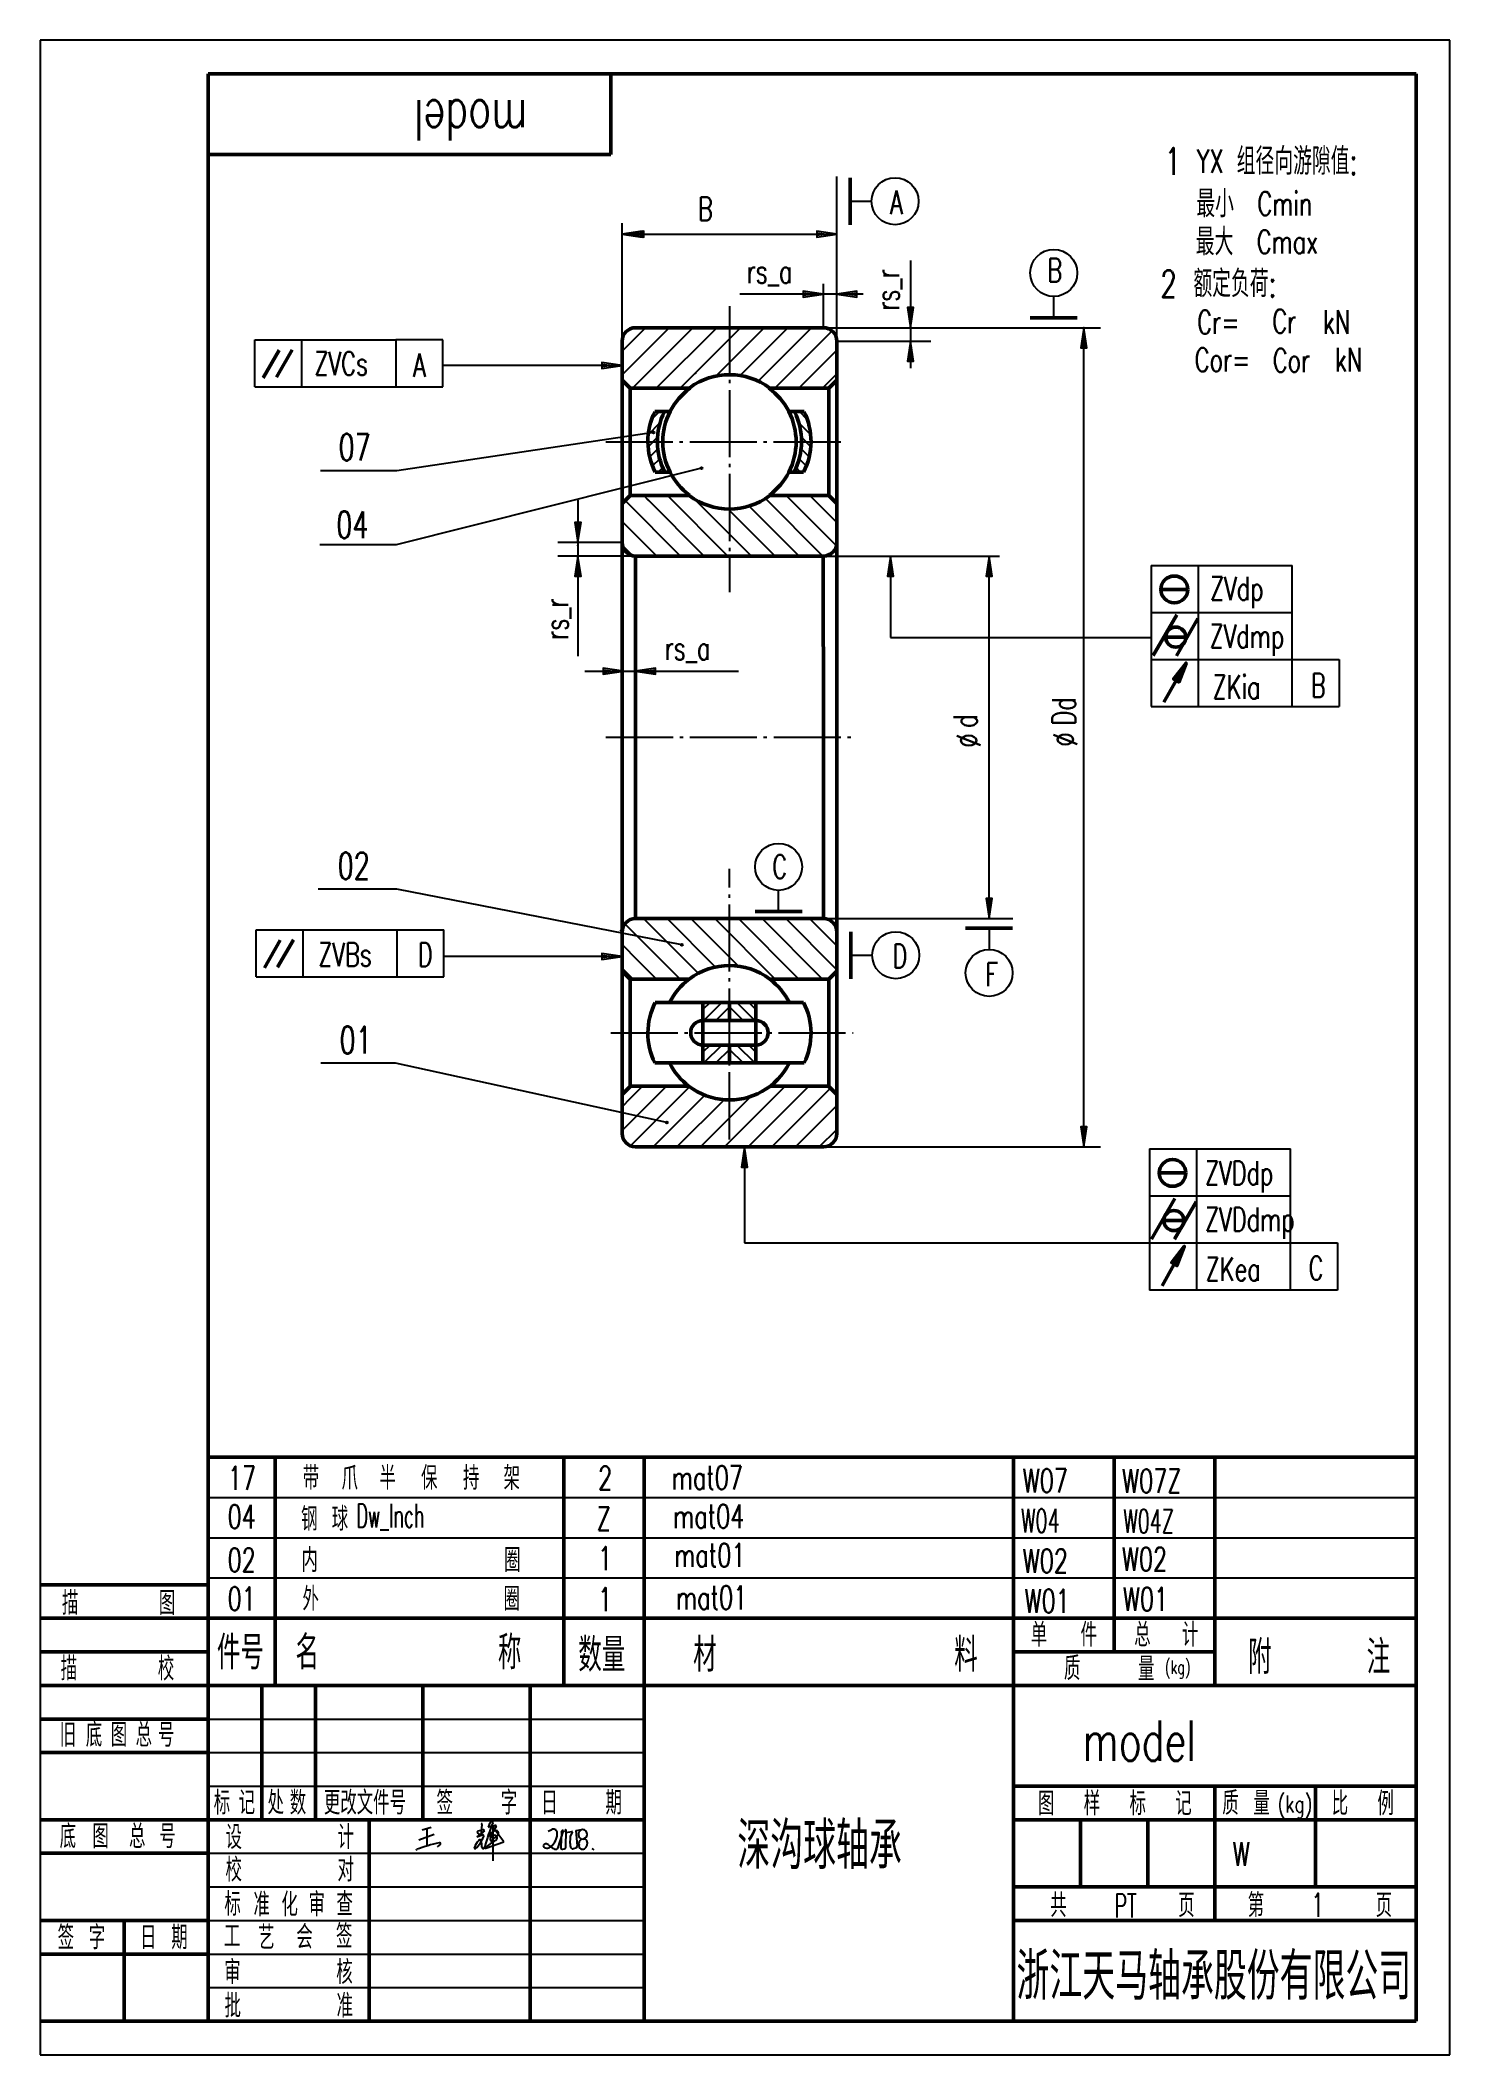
# Model space of a CAD drawing. Header units: millimetres. Extents: x 325 to 535, y 382 to 682.
import ezdxf
from ezdxf.enums import TextEntityAlignment as Align

# ---------------------------------------------------------------- set-up
doc = ezdxf.new("R2010")
doc.units = ezdxf.units.MM
doc.linetypes.add('CENTER', pattern=[12.5, 10, -1, 0.5, -1])
doc.layers.add('1', color=7, linetype='Continuous', lineweight=50)
for name, color, linetype in [('2', 7, 'Continuous'), ('3', 7, 'CENTER'), ('6', 7, 'Continuous')]:
    doc.layers.add(name, color=color, linetype=linetype)
doc.styles.add('HZ', font='txt.shx', dxfattribs={"width": 0.7, "bigfont": 'HZTXT.shx'})

# ---------------------------------------------------------------- blocks, each defined once
blk = doc.blocks.new('BLK', base_point=(1, 0))
for points in [[(0, 0), (1, 0), (0, 0.15), (0, -0.15), (1, 0)], [(0, 0.07), (0.5, 0), (0, -0.07)]]:
    blk.add_lwpolyline(points)
blk = doc.blocks.new('*X4')
at = {"color": 0}
for p, q in [((90.9, 156.59), (88.22, 159.26)), ((92.02, 157.23), (89.99, 159.26)), ((92.02, 159), (91.76, 159.26)), ((89.13, 156.59), (88.07, 157.65))]:
    blk.add_line(p, q, dxfattribs=at)
blk = doc.blocks.new('JZ', base_point=(74.06, 131.06))
at = {"layer": '1'}
blk.add_line((74.32, 131.19), (81.32, 131.19), dxfattribs=at)
at = {"layer": '2'}
blk.add_line((77.82, 131.19), (77.82, 134.36), dxfattribs=at)
blk.add_circle((77.82, 137.86), 3.5, dxfattribs=at)

msp = doc.modelspace()

# ---------------------------------------------------------------- linework, layer by layer
for p, q in [((381.58, 413.6), (383.87, 414.44)), ((382.08, 415.08), (383.43, 415.47)), ((382.77, 415.28), (382.79, 412.66)), ((391.36, 414.9), (390.21, 414)), ((390.21, 414), (391.07, 414.32)), ((390.84, 414.23), (390.35, 414.62)), ((390.99, 415.88), (390.84, 414.23)), ((392.17, 416.11), (391.93, 415.48)), ((391.93, 415.48), (392.17, 415.54)), ((392.17, 414.12), (392.11, 414.08)), ((393.12, 415.55), (392.17, 414.12)), ((392.6, 415.48), (392.6, 414.08)), ((394.23, 413.27), (392.6, 415.48)), ((392.6, 414.08), (392.6, 410.44)), ((393.04, 415.45), (393.04, 415.45)), ((400.86, 414.88), (401.4, 415.09)), ((402.28, 412.28), (403.16, 414.92)), ((402.84, 414.73), (402.72, 412.49)), ((402.84, 414.68), (402.94, 414.93)), ((402.9, 414.84), (402.84, 414.73)), ((403.16, 414.92), (403.01, 414.96)), ((403.37, 415), (403.37, 414.79)), ((403.37, 414.79), (403.48, 414.68)), ((403.47, 412.41), (403.52, 415.04)), ((403.48, 414.68), (404.38, 414.8)), ((404.4, 414.55), (404.18, 414.2)), ((405.02, 414.95), (405.89, 415.12)), ((405.22, 412.67), (405.02, 414.95)), ((381.13, 412.11), (381.27, 412.16)), ((384.8, 412.91), (384.33, 412.54)), ((391.57, 412.35), (394.23, 413.27)), ((404.12, 413.91), (404.1, 413.03)), ((405.09, 412.43), (405.22, 412.67)), ((405.46, 412.86), (405.44, 412.62)), ((407.37, 412.27), (407.64, 412.1))]:
    msp.add_line(p, q)
for centre, radius, start, end in [((387.17, 415.52), 4.32, 311.0887, 341.1894), ((390.44, 414.74), 0.146, 108.9005, 231.3566), ((391.76, 410.88), 4.22, 98.0147, 108.9005), ((390.84, 415.85), 0.158, 8.4526, 76.3178), ((391.12, 414.18), 0.149, 25.1165, 110.1467), ((391.19, 414.9), 0.164, 359.1714, 98.0147), ((391.14, 414.18), 0.129, 334.8835, 25.1165), ((410.5, 408.13), 19.57, 155.9856, 167.0617), ((392.05, 414.19), 0.123, 142.0603, 296.5518), ((393.41, 413.14), 1.84, 97.9203, 142.0603), ((392.44, 415.99), 0.3, 104.5678, 155.7329), ((391.61, 418.49), 3, 280.8167, 287.7524), ((392.89, 413.65), 0.623, 92.3397, 156.2051), ((392.47, 416.15), 0.162, 341.7541, 127.877), ((392.16, 418.19), 2.58, 278.1439, 288.0077), ((368.17, 443.52), 38.61, 309.1906, 310.6534), ((392.84, 413.85), 0.422, 299.3726, 86.8303), ((392.98, 415.59), 0.148, 296.7182, 98.9714), ((393.01, 414.54), 0.449, 315.446, 70.7293), ((401.66, 414.62), 0.544, 16.1691, 119.0695), ((400.26, 414.45), 1.95, 332.46, 9.3489), ((402.99, 414.88), 0.0932, 71.5751, 202.9028), ((403.39, 415.04), 0.039, 246.1543, 1.1942), ((403.47, 415.04), 0.0456, 358.8058, 181.1942), ((404.52, 413.99), 0.402, 147.7091, 191.0393), ((404.39, 414.74), 0.0678, 339.2267, 98.1254), ((406.44, 413.96), 2.13, 159.2267, 163.8831), ((406.2, 414.38), 0.818, 126.699, 245.1597), ((406.01, 414.28), 0.813, 70.374, 112.0226), ((405.34, 415.29), 1.75, 293.59, 317.5758), ((405.89, 414.36), 0.791, 341.2845, 59.7018), ((389.38, 389.85), 23.74, 101.5909, 109.97), ((384.7, 413), 0.138, 319.3716, 130.6623), ((392.23, 411.79), 2.42, 137.0124, 164.1275), ((389.54, 412.38), 0.365, 348.9199, 11.6617), ((389.96, 412.31), 0.0632, 179.0259, 317.3946), ((390.67, 413.32), 0.246, 50.3484, 149.0956), ((388.41, 412.6), 2.58, 357.3548, 20.508), ((391.3, 412.53), 0.32, 188.7009, 224.4563), ((391.18, 412.42), 0.154, 224.4563, 309.5218), ((391, 412.63), 0.437, 309.5218, 344.3994), ((404.57, 394.81), 21.95, 121.6827, 126.774), ((391.53, 412.45), 0.113, 215.4201, 292.7069), ((392.78, 413.59), 0.559, 146.2304, 188.9942), ((392.38, 413.61), 0.186, 213.9675, 354.8577), ((400.55, 412.54), 0.436, 39.2816, 162.2178), ((400.54, 412.76), 0.415, 192.5394, 247.1049), ((400.68, 413.1), 0.775, 247.1049, 312.8996), ((402.85, 414.79), 2.78, 225.2956, 244.4912), ((398.63, 415.3), 3.79, 312.8996, 332.46), ((401.97, 412.73), 0.548, 234.6731, 305.3269), ((403, 412.47), 0.283, 176.7409, 283.0907), ((388.52, 474.73), 64.2, 283.0907, 283.3752), ((403.35, 412.39), 0.123, 283.3752, 12.5836), ((405.46, 413.01), 1.35, 178.8058, 208.5522), ((404.51, 412.49), 0.273, 208.5522, 288.9695), ((405.25, 410.32), 2.02, 97.8003, 108.9695), ((404.96, 412.45), 0.128, 277.8003, 352.1659), ((406.12, 413), 0.69, 41.1882, 195.3509), ((405.97, 412.69), 0.534, 161.8165, 240.4494), ((406.01, 412.98), 0.813, 247.9774, 289.626), ((405.64, 413.07), 1.07, 307.1571, 21.2451)]:
    msp.add_arc(centre, radius, start, end)
at = {"layer": '1'}
for p, q in [((530.18, 676.57), (350.18, 676.57)), ((350.18, 676.57), (350.18, 386.57)), ((410.18, 664.57), (410.18, 676.57)), ((530.18, 386.57), (530.18, 676.57)), ((350.18, 664.57), (410.18, 664.57)), ((445.87, 661.1), (445.87, 654.1)), ((472.69, 640.24), (479.69, 640.24)), ((411.87, 631.27), (411.87, 636.77)), ((413.87, 638.77), (441.87, 638.77)), ((443.87, 631.28), (443.87, 636.77)), ((358.4, 631.3), (360.77, 635.42)), ((360.36, 631.4), (362.72, 635.49)), ((411.87, 612.27), (411.87, 631.27)), ((413.06, 629.77), (411.87, 630.96)), ((442.67, 629.77), (443.87, 630.96)), ((443.87, 612.27), (443.87, 631.27)), ((413.06, 629.77), (421.99, 629.78)), ((413.06, 613.77), (413.06, 629.77)), ((442.67, 629.77), (433.74, 629.78)), ((442.67, 613.77), (442.67, 629.77)), ((419.01, 626.27), (416.75, 626.27)), ((436.72, 626.27), (438.98, 626.27)), ((419.01, 617.27), (416.82, 617.27)), ((436.72, 617.27), (438.91, 617.27)), ((411.87, 612.57), (413.06, 613.77)), ((411.87, 612.27), (411.87, 606.77)), ((413.06, 613.77), (421.87, 613.77)), ((442.67, 613.77), (433.87, 613.77)), ((443.87, 612.57), (442.67, 613.77)), ((443.87, 612.27), (443.87, 606.77)), ((411.87, 606.77), (411.87, 577.77)), ((443.87, 606.77), (443.87, 577.77)), ((413.87, 550.77), (413.87, 604.77)), ((413.87, 604.77), (427.87, 604.77)), ((441.87, 604.77), (427.87, 604.77)), ((441.84, 604.77), (441.87, 577.77)), ((492.15, 599.79), (496.15, 599.79)), ((491.01, 589.93), (494.51, 595.99)), ((494.45, 589.92), (497.65, 595.46)), ((492.86, 592.69), (495.86, 592.69)), ((494.42, 586.21), (492.61, 582.99)), ((411.87, 546.89), (411.87, 577.77)), ((441.87, 550.77), (441.87, 577.77)), ((443.87, 548.77), (443.87, 577.77)), ((413.87, 550.77), (427.87, 550.77)), ((441.87, 550.77), (427.87, 550.77)), ((470.06, 549.37), (463.06, 549.37)), ((358.58, 543.44), (360.95, 547.55)), ((360.54, 543.53), (362.9, 547.62)), ((411.87, 543.27), (411.87, 548.77)), ((443.87, 543.27), (443.87, 548.77)), ((445.97, 548.82), (445.97, 541.82)), ((411.87, 543.27), (411.87, 524.27)), ((443.87, 521.67), (443.87, 543.27)), ((411.87, 542.96), (413.06, 541.77)), ((413.06, 541.77), (413.06, 525.76)), ((413.06, 541.77), (421.87, 541.77)), ((442.67, 541.77), (433.87, 541.77)), ((443.87, 542.96), (442.67, 541.77)), ((442.67, 541.77), (442.67, 525.76)), ((416.82, 538.27), (438.91, 538.27)), ((423.92, 538.26), (423.92, 531.94)), ((427.87, 538.27), (427.87, 535.59)), ((427.87, 535.59), (427.87, 538.27)), ((431.81, 538.26), (431.81, 531.94)), ((423.92, 535.59), (431.81, 535.59)), ((423.92, 531.94), (431.81, 531.94)), ((423.92, 531.94), (423.92, 529.27)), ((427.87, 531.94), (427.87, 529.27)), ((427.87, 531.94), (427.87, 529.27)), ((431.81, 531.94), (431.81, 529.27)), ((416.75, 529.27), (438.98, 529.27)), ((413.06, 525.76), (411.87, 524.57)), ((421.82, 525.8), (413.06, 525.8)), ((433.92, 525.8), (442.67, 525.8)), ((442.67, 525.76), (443.87, 524.57)), ((411.87, 524.27), (411.87, 518.77)), ((443.87, 521.67), (443.87, 518.77)), ((413.87, 516.77), (441.87, 516.77)), ((491.88, 512.9), (495.88, 512.9)), ((490.74, 503.04), (494.24, 509.1)), ((494.18, 503.03), (497.38, 508.57)), ((492.59, 505.8), (495.59, 505.8)), ((494.15, 499.32), (492.34, 496.1)), ((350.18, 470.57), (530.18, 470.57)), ((360.18, 470.57), (360.18, 436.57)), ((403.18, 470.57), (403.18, 436.57)), ((415.18, 470.57), (415.18, 436.57)), ((470.18, 470.57), (470.18, 386.57)), ((485.18, 470.57), (485.18, 441.57)), ((500.18, 470.57), (500.18, 436.57)), ((325.18, 451.57), (350.18, 451.57)), ((325.18, 446.57), (350.18, 446.57)), ((350.18, 446.57), (530.18, 446.57)), ((325.18, 441.57), (350.18, 441.57)), ((470.18, 441.57), (500.18, 441.57)), ((325.18, 436.57), (350.18, 436.57)), ((350.18, 436.57), (530.18, 436.57)), ((358.18, 436.57), (358.18, 416.57)), ((366.18, 436.57), (366.18, 416.57)), ((382.18, 436.57), (382.18, 416.57)), ((398.18, 436.57), (398.18, 416.57)), ((415.18, 436.57), (415.18, 386.57)), ((325.18, 431.57), (350.18, 431.57)), ((325.18, 426.57), (350.18, 426.57)), ((470.18, 421.57), (530.18, 421.57)), ((500.18, 421.57), (500.18, 401.57)), ((515.18, 421.57), (515.18, 406.57)), ((325.18, 416.57), (350.18, 416.57)), ((350.18, 416.57), (415.18, 416.57)), ((374.18, 416.57), (374.18, 386.57)), ((398.18, 416.57), (398.18, 386.57)), ((470.18, 416.57), (530.18, 416.57)), ((480.18, 416.57), (480.18, 406.57)), ((490.18, 416.57), (490.18, 406.57)), ((325.18, 411.57), (350.18, 411.57)), ((470.18, 406.57), (530.18, 406.57)), ((325.18, 401.57), (350.18, 401.57)), ((337.68, 401.57), (337.68, 386.57)), ((470.18, 401.57), (530.18, 401.57)), ((325.18, 396.57), (350.18, 396.57)), ((325.18, 386.57), (530.18, 386.57))]:
    msp.add_line(p, q, dxfattribs=at)
for centre, radius in [((494.15, 599.79), 2), ((494.36, 592.69), 1.5), ((493.88, 512.9), 2), ((494.09, 505.8), 1.5)]:
    msp.add_circle(centre, radius, dxfattribs=at)
for centre, radius, start, end in [((413.87, 636.77), 2, 90, 180), ((441.87, 636.77), 2, 0, 90), ((427.87, 621.77), 10, 53.2074, 126.2736), ((427.87, 621.77), 9.93, 126.2736, 152.7028), ((427.87, 621.77), 9.93, 27.2972, 53.7264), ((425.64, 621.83), 9.93, 153.497, 207.3745), ((427.06, 621.83), 9.93, 153.497, 207.3745), ((427.87, 621.77), 9.93, 153.0621, 206.9379), ((427.87, 621.77), 9.93, 333.0621, 26.9379), ((428.67, 621.83), 9.93, 332.6255, 26.503), ((430.09, 621.83), 9.93, 332.6255, 26.503), ((427.87, 621.77), 9.93, 206.9379, 233.1301), ((427.87, 621.77), 9.93, 306.8699, 333.0621), ((427.87, 621.77), 10, 233.1301, 306.8699), ((413.87, 606.77), 2, 180, 270), ((441.87, 606.77), 2, 270, 0), ((413.87, 548.77), 2, 90, 180), ((441.87, 548.77), 2, 0, 90), ((427.87, 533.77), 10, 53.1301, 126.8699), ((427.87, 533.77), 10, 126.8699, 153.2563), ((427.87, 533.77), 10, 26.7437, 53.1301), ((425.64, 533.7), 9.93, 152.6255, 206.503), ((430.09, 533.7), 9.93, 333.497, 27.3745), ((423.92, 533.77), 1.83, 90, 270), ((431.81, 533.77), 1.83, 270, 90), ((427.87, 533.77), 10, 206.7437, 233.2074), ((427.87, 533.77), 10, 298.9144, 333.2563), ((427.87, 533.77), 10, 233.2074, 298.9144), ((413.87, 518.77), 2, 180, 270), ((441.87, 518.77), 2, 270, 0)]:
    msp.add_arc(centre, radius, start, end, dxfattribs=at)
at = {"layer": '2'}
for p, q in [((535.18, 681.57), (325.18, 681.57)), ((325.18, 681.57), (325.18, 381.57)), ((535.18, 381.57), (535.18, 681.57)), ((443.87, 636.83), (443.87, 661.3)), ((445.87, 657.6), (449.04, 657.6)), ((411.87, 636.83), (411.87, 654.34)), ((411.87, 652.7), (443.87, 652.7)), ((476.19, 640.24), (476.19, 643.42)), ((357.15, 629.96), (357.15, 636.96)), ((357.15, 636.96), (364.15, 636.96)), ((364.15, 636.96), (378.15, 636.96)), ((364.15, 629.96), (364.15, 636.96)), ((385.15, 636.96), (378.15, 636.96)), ((378.15, 636.96), (378.15, 629.96)), ((385.15, 629.96), (385.15, 636.96)), ((411.87, 631.73), (418.9, 638.77)), ((411.87, 635.27), (415.36, 638.77)), ((413.44, 629.77), (422.43, 638.77)), ((416.97, 629.77), (425.97, 638.77)), ((420.51, 629.77), (429.51, 638.77)), ((425.83, 631.56), (433.04, 638.77)), ((429.45, 631.64), (436.58, 638.77)), ((432.15, 630.8), (440.11, 638.77)), ((434.65, 629.77), (443.17, 638.29)), ((441.93, 638.77), (483.13, 638.77)), ((408.87, 633.14), (385.15, 633.14)), ((438.19, 629.77), (443.87, 635.45)), ((480.65, 519.77), (480.65, 635.77)), ((441.72, 629.77), (443.87, 631.91)), ((357.15, 629.96), (364.15, 629.96)), ((364.15, 629.96), (378.15, 629.96)), ((378.15, 629.96), (385.15, 629.96)), ((415.76, 622.83), (417.51, 624.59)), ((416.26, 625.1), (417.43, 626.27)), ((439.97, 622.83), (438.22, 624.59)), ((439.47, 625.1), (438.3, 626.27)), ((416.55, 623.16), (378.29, 617.48)), ((415.74, 621.04), (417.15, 622.45)), ((439.99, 621.04), (438.59, 622.45)), ((415.98, 619.52), (417.19, 620.72)), ((416.41, 618.18), (417.47, 619.24)), ((439.32, 618.18), (438.26, 619.24)), ((439.75, 619.52), (438.54, 620.72)), ((378.29, 617.48), (366.92, 617.48)), ((423.7, 617.87), (378.23, 606.43)), ((417.27, 617.27), (417.93, 617.93)), ((438.47, 617.27), (437.81, 617.93)), ((420.56, 604.77), (412.31, 613.02)), ((415.88, 612.98), (415.1, 613.77)), ((424.1, 604.77), (415.64, 613.22)), ((427.63, 604.77), (418.63, 613.77)), ((431.17, 604.77), (422.77, 613.16)), ((438.24, 604.77), (430.8, 612.21)), ((441.77, 604.77), (433.22, 613.32)), ((443.8, 606.27), (436.31, 613.77)), ((443.87, 609.75), (439.85, 613.77)), ((417.03, 604.77), (411.87, 609.93)), ((414.27, 611.06), (414.27, 611.06)), ((434.7, 604.77), (427.7, 611.77)), ((378.23, 606.43), (366.86, 606.43)), ((413.45, 604.81), (411.91, 606.35)), ((441.84, 604.77), (468.11, 604.77)), ((490.71, 603.36), (511.71, 603.36)), ((490.71, 603.36), (490.71, 582.36)), ((497.71, 603.36), (497.71, 582.36)), ((511.71, 582.36), (511.71, 603.36)), ((451.87, 601.77), (451.87, 592.65)), ((466.56, 553.77), (466.56, 601.77)), ((490.71, 596.36), (511.71, 596.36)), ((451.87, 592.65), (490.71, 592.65)), ((490.71, 589.36), (518.71, 589.36)), ((518.71, 589.36), (518.71, 582.36)), ((490.71, 582.36), (518.71, 582.36)), ((378.32, 555.17), (366.59, 555.17)), ((420.78, 546.87), (378.32, 555.17)), ((357.33, 549.09), (385.33, 549.09)), ((357.33, 542.09), (357.33, 549.09)), ((364.33, 542.09), (364.33, 549.09)), ((378.33, 549.09), (378.33, 542.09)), ((385.33, 542.09), (385.33, 549.09)), ((420.53, 541.77), (412.29, 550)), ((423.21, 542.62), (415.06, 550.77)), ((425.81, 543.55), (418.6, 550.77)), ((429.23, 543.67), (422.13, 550.77)), ((434.67, 541.77), (425.67, 550.77)), ((438.21, 541.77), (429.21, 550.77)), ((441.74, 541.77), (432.74, 550.77)), ((443.73, 543.31), (436.28, 550.77)), ((443.87, 546.71), (439.81, 550.77)), ((441.93, 550.77), (470.1, 550.77)), ((466.56, 549.37), (466.56, 546.19)), ((414.28, 544.48), (411.87, 546.89)), ((408.87, 545.14), (385.33, 545.14)), ((411.87, 543.41), (413.53, 541.77)), ((415.13, 543.63), (414.28, 544.48)), ((415.87, 542.89), (415.06, 543.7)), ((415.13, 543.63), (415.87, 542.89)), ((445.97, 545.32), (449.15, 545.32)), ((357.33, 542.09), (385.33, 542.09)), ((416.99, 541.77), (415.87, 542.89)), ((378.13, 529.23), (367.01, 529.23)), ((418.54, 520.4), (378.13, 529.23)), ((413.11, 516.91), (421.96, 525.76)), ((413.13, 524.01), (414.93, 525.8)), ((415.87, 523.2), (418.42, 525.76)), ((427.11, 516.77), (436.1, 525.76)), ((430.64, 516.77), (439.62, 525.74)), ((434.18, 516.77), (442.92, 525.51)), ((411.87, 522.74), (413.13, 524.01)), ((411.87, 519.2), (415.49, 522.83)), ((415.49, 522.83), (415.87, 523.2)), ((416.5, 516.77), (424.2, 524.46)), ((420.04, 516.77), (427.07, 523.8)), ((423.57, 516.77), (431.11, 524.31)), ((437.71, 516.77), (443.87, 522.92)), ((441.25, 516.77), (443.87, 519.38)), ((441.93, 516.77), (483.13, 516.77)), ((490.44, 516.47), (511.44, 516.47)), ((490.44, 516.47), (490.44, 495.45)), ((497.44, 516.47), (497.44, 495.45)), ((511.44, 495.45), (511.44, 516.47)), ((430.11, 513.77), (430.11, 502.46)), ((490.44, 509.47), (511.44, 509.47)), ((430.11, 502.46), (518.44, 502.46)), ((518.44, 502.47), (518.44, 495.45)), ((490.44, 495.47), (518.44, 495.47)), ((350.18, 464.57), (530.18, 464.57)), ((350.18, 458.57), (530.18, 458.57)), ((350.18, 452.57), (530.18, 452.57)), ((350.18, 431.57), (415.18, 431.57)), ((350.18, 426.57), (415.18, 426.57)), ((350.18, 421.57), (415.18, 421.57)), ((350.18, 411.57), (415.18, 411.57)), ((350.18, 406.57), (415.18, 406.57)), ((350.18, 401.57), (415.18, 401.57)), ((350.18, 396.57), (415.18, 396.57)), ((350.18, 391.57), (415.18, 391.57)), ((325.18, 381.57), (535.18, 381.57))]:
    msp.add_line(p, q, dxfattribs=at)
at = {"layer": '2', "linetype": 'ByBlock'}
for p, q in [((454.86, 648.8), (454.86, 632.75)), ((441.87, 638.77), (441.87, 645.31)), ((447.78, 643.76), (429.41, 643.76)), ((443.87, 636.77), (457.86, 636.77)), ((405.3, 613.1), (405.3, 589.85)), ((411.87, 606.77), (402.3, 606.77)), ((413.91, 604.77), (402.3, 604.77)), ((406.3, 587.6), (429.23, 587.6))]:
    msp.add_line(p, q, dxfattribs=at)
at = {"layer": '2'}
for centre, radius in [((452.54, 657.6), 3.5), ((476.19, 646.92), 3.5), ((416.55, 623.16), 0.15), ((423.7, 617.87), 0.15), ((420.78, 546.87), 0.15), ((452.65, 545.32), 3.5), ((466.56, 542.69), 3.5), ((418.54, 520.4), 0.15)]:
    msp.add_circle(centre, radius, dxfattribs=at)
at = {"layer": '2', "linetype": 'ByBlock'}
for p in [(454.86, 636.77), (480.65, 638.77), (422.82, 632.02), (405.3, 606.35), (412.06, 587.6), (413.85, 587.6), (413.85, 587.6), (413.87, 550.77), (411.7, 548.98), (411.87, 519.2), (411.87, 519.2), (413.87, 516.77), (413.87, 516.77), (441.87, 516.77), (441.87, 516.77), (443.87, 518.77), (443.87, 518.77)]:
    msp.add_point(p, dxfattribs=at)
at = {"layer": '3'}
for p, q in [((427.87, 641.99), (427.87, 599.39)), ((409.44, 621.77), (445.42, 621.77)), ((409.46, 577.77), (446.17, 577.77)), ((427.87, 517.88), (427.87, 558.19)), ((410.18, 533.77), (446.3, 533.77))]:
    msp.add_line(p, q, dxfattribs=at)

# ---------------------------------------------------------------- block references
at = {"layer": '1', "xscale": 3.00000000000003, "yscale": 3, "zscale": 3, "rotation": 60.74709990298155}
for p in [(495.89, 588.83), (495.62, 501.94)]:
    msp.add_blockref('BLK', p, dxfattribs=at)
at = {"layer": '2', "xscale": 3, "yscale": 3, "zscale": 3}
for p, rotation in [((411.87, 652.7), 180), ((412.09, 652.7), 180), ((451.87, 604.77), 90), ((466.56, 604.77), 90), ((466.56, 550.77), 270), ((480.65, 516.77), 270), ((430.11, 516.77), 90)]:
    msp.add_blockref('BLK', p, dxfattribs=dict(at, rotation=rotation))
at = {"layer": '2', "color": 0, "linetype": 'ByBlock', "xscale": 3, "yscale": 3, "zscale": 3}
for p in [(443.87, 652.7), (441.87, 643.76)]:
    msp.add_blockref('BLK', p, dxfattribs=at)
at = {"layer": '2', "color": 0, "linetype": 'ByBlock', "xscale": 3, "yscale": 3, "zscale": 3, "rotation": 180}
msp.add_blockref('BLK', (443.87, 643.76), dxfattribs=at)
at = {"layer": '2', "linetype": 'ByBlock', "xscale": 3, "yscale": 3, "zscale": 3}
for p, rotation in [((454.86, 638.77), 270), ((454.86, 636.77), 90), ((480.65, 638.77), 90), ((405.3, 606.77), 270), ((405.3, 604.77), 90), ((413.85, 587.6), 180)]:
    msp.add_blockref('BLK', p, dxfattribs=dict(at, rotation=rotation))
at = {"layer": '2', "xscale": 3, "yscale": 3, "zscale": 3}
for p in [(411.87, 633.14), (411.87, 545.14)]:
    msp.add_blockref('BLK', p, dxfattribs=at)
at = {"layer": '2', "linetype": 'ByBlock', "xscale": 3, "yscale": 3, "zscale": 3}
msp.add_blockref('BLK', (412.06, 587.6), dxfattribs=at)
at = {"layer": '2'}
msp.add_blockref('JZ', (431.42, 551.68), dxfattribs=at)
at = {"layer": '2', "xscale": -1, "rotation": 180}
for p in [(335.85, 694.86), (335.85, 688.53)]:
    msp.add_blockref('*X4', p, dxfattribs=at)
at = {"layer": '2', "rotation": 180}
for p in [(519.89, 694.86), (519.89, 688.53)]:
    msp.add_blockref('*X4', p, dxfattribs=at)

# ---------------------------------------------------------------- texts
at = {"layer": '2', "style": 'HZ'}
for s, height, width, p in [('1   组径向游隙值:', 4, 0.7, (492.7, 661.56)), ('A', 3.5, 0.7, (451.82, 655.69)), ('最小      ', 4, 0.7, (497.43, 655.22)), ('最大       ', 4, 0.7, (497.35, 649.55)), ('B', 3.5, 0.7, (475.23, 645.59)), ('2 额定负荷:', 4, 0.7, (492.1, 643.32)), ('Cr=     kN', 3.5, 0.7, (497.57, 637.86)), ('A', 3.5, 0.7, (380.73, 631.43)), ('Cor=     kN', 3.5, 0.7, (497.2, 632.25)), ('07', 4, 0.7, (369.62, 618.98)), ('04', 4, 0.7, (369.29, 607.42)), ('B', 3.5, 0.7, (514.5, 583.75)), ('02', 4, 0.7, (369.49, 556.63)), ('C', 3.5, 0.7, (434.24, 556.76)), ('D', 3.5, 0.7, (381.46, 543.66)), ('D', 3.5, 0.7, (452.17, 543.45)), ('F', 3.5, 0.7, (466.01, 540.7)), ('01', 4, 0.7, (369.76, 530.68)), ('C', 3.5, 0.7, (514.16, 496.98)), ('17', 3.5, 0.7, (353.13, 465.7)), ('带', 3.5, 0.7, (364.28, 465.7)), (' 爪', 3.5, 0.7, (367.87, 465.7)), (' 半', 3.5, 0.7, (373.52, 465.7)), (' 保', 3.5, 0.7, (379.73, 465.7)), (' 持', 3.5, 0.7, (385.97, 465.7)), (' 架', 3.5, 0.7, (392.02, 465.7)), ('2', 3.5, 0.7, (408.3, 465.7)), ('04', 3.5, 0.7, (353.09, 459.96)), ('钢', 3.5, 0.7, (364.05, 459.59)), ('球', 3.5, 0.7, (368.61, 459.62)), ('02', 3.5, 0.7, (353.09, 453.51)), ('内', 3.5, 0.7, (364.1, 453.47)), ('圈', 3.5, 0.7, (394.29, 453.47)), ('1', 3.5, 0.7, (408.27, 453.74)), ('1', 3.5, 0.7, (408.27, 453.74)), ('描', 3.5, 0.7, (328.41, 447.08)), ('图', 3.5, 0.7, (342.85, 447.08)), ('01', 3.5, 0.7, (353.09, 447.74)), ('外', 3.5, 0.7, (364.25, 447.7)), ('圈', 3.5, 0.7, (394.21, 447.7)), ('1', 3.5, 0.7, (408.27, 447.63)), ('件号', 5, 0.7, (351.51, 438.96)), ('名', 5, 0.7, (363.21, 438.96)), ('称', 5, 0.7, (393.37, 438.96)), ('数量', 5, 0.7, (405.35, 438.62)), ('材', 5, 0.7, (422.46, 438.62)), ('料', 5, 0.7, (461.36, 438.62)), ('单', 3.5, 0.7, (472.76, 442.36)), ('件', 3.5, 0.7, (480.18, 442.36)), ('总', 3.5, 0.7, (488.17, 442.36)), ('计', 3.5, 0.7, (495.3, 442.36)), ('描', 3.5, 0.7, (328.22, 437.32)), ('校', 3.5, 0.7, (342.7, 437.32)), ('质', 3.5, 0.7, (477.7, 437.37)), ('附', 5, 0.7, (505.13, 438.28)), ('注', 5, 0.7, (522.81, 438.28)), ('量', 3.5, 0.7, (488.74, 437.26)), ('(kg)', 2, 0.7, (492.73, 438.28)), ('旧', 3.5, 0.7, (328.07, 427.43)), ('底', 3.5, 0.7, (331.97, 427.43)), ('图', 3.5, 0.7, (335.68, 427.43)), ('总', 3.5, 0.7, (339.38, 427.43)), ('号', 3.5, 0.7, (342.7, 427.43)), ('标', 3.5, 0.7, (351.03, 417.34)), ('记', 3.5, 0.7, (354.74, 417.34)), ('处', 3.5, 0.7, (359.04, 417.34)), ('数', 3.5, 0.7, (362.35, 417.34)), ('更改文件号', 3.5, 0.7, (367.43, 417.34)), ('签   字', 3.5, 0.7, (384.22, 417.34)), ('日   期', 3.5, 0.7, (399.82, 417.34)), ('图  样  标  记', 3.5, 0.7, (473.83, 417.23)), ('质 量', 3.5, 0.7, (501.29, 417.29)), ('比  例', 3.5, 0.7, (517.6, 417.23)), ('底', 3.5, 0.7, (328.07, 412.33)), ('图', 3.5, 0.7, (332.94, 412.33)), ('总', 3.5, 0.7, (338.41, 412.33)), ('号', 3.5, 0.7, (342.9, 412.33)), ('设      计', 3.5, 0.7, (352.78, 412.21)), ('深沟球轴承', 7, 0.7, (429.05, 409.22)), ('校      对', 3.5, 0.7, (352.78, 407.36)), ('共       页', 3.5, 0.7, (475.66, 402.07)), ('第       页', 3.5, 0.7, (505.08, 402.07)), ('1', 3.5, 0.6, (514.6, 402.13)), ('签 字', 3.5, 0.7, (327.77, 397.28)), ('日 期', 3.5, 0.7, (340.06, 397.28)), ('审      核', 3.5, 0.7, (352.59, 392.11)), ('批      准', 3.5, 0.7, (352.63, 387.11))]:
    msp.add_text(s, height=height, dxfattribs=dict(at, width=width)).set_placement(p)
at = {"layer": '2', "style": 'HZ', "width": 0.7}
for p in [(465.27, 576.24), (479.65, 576.4)]:
    msp.add_text('%%C', height=3.5, rotation=90, dxfattribs=at).set_placement(p)
at = {"layer": '2', "style": 'HZ', "width": 0.688541}
msp.add_text('(kg)', height=2.5, dxfattribs=at).set_placement((509.56, 417.66), (514.72, 417.66), align=Align.FIT)
at = {"layer": '2', "color": 0, "style": 'HZ', "width": 0.7}
for s, p in [('标      查', (352.62, 402.26)), ('准 ', (356.94, 402.19)), (' 化', (358.93, 402.19)), (' 审', (362.97, 402.19)), ('工      签', (352.55, 397.47)), ('艺', (357.64, 397.27)), ('会', (363.34, 397.37))]:
    msp.add_text(s, height=3.5, dxfattribs=at).set_placement(p)
at = {"layer": '2', "style": 'HZ', "width": 0.7}
msp.add_text('浙江天马轴承股份有限公司', height=7, dxfattribs=at).set_placement((500.04, 389.75), align=Align.CENTER)
at = {"layer": '6', "style": 'HZ', "width": 0.7}
for s, height, rotation, p in [('model', 6, 180, (397.77, 672.64)), ('rs_r', 3.5, 90, (453.15, 641.29)), ('rs_r', 3.5, 90, (403.86, 592.27)), ('Dd', 3.5, 90, (479.43, 579.52)), ('d', 3.5, 90, (464.76, 579.18))]:
    msp.add_text(s, height=height, rotation=rotation, dxfattribs=at).set_placement(p)
at = {"layer": '6', "style": 'HZ'}
for s, height, width, p in [('YX', 3.5, 0.7, (497.52, 661.83)), ('B', 3.5, 0.7, (423.18, 654.73)), ('Cmin', 3.5, 0.7, (506.54, 655.5)), ('Cmax', 3.5, 0.7, (506.45, 649.82)), ('rs_a', 3.5, 0.7, (430.42, 645.41)), ('Cr', 3.5, 0.7, (508.76, 637.98)), ('ZVCs', 3.5, 0.7, (366.03, 631.69)), ('Cor', 3.5, 0.7, (508.83, 632.16)), ('ZVdp', 3.5, 0.7, (499.47, 598.17)), ('ZVdmp', 3.5, 0.7, (499.41, 591.08)), ('rs_a', 3.5, 0.7, (418.21, 589.3)), ('ZKia', 3.5, 0.7, (499.86, 583.5)), ('ZVBs', 3.5, 0.7, (366.6, 543.67)), ('ZVDdp', 3.5, 0.7, (498.73, 511.13)), ('ZVDdmp', 3.5, 0.7, (498.75, 504.23)), ('ZKea', 3.5, 0.7, (498.82, 496.81)), ('mat07', 3.5, 0.7, (419.27, 465.77)), ('W07', 3.5, 0.7, (471.58, 465.32)), ('W07Z', 3.5, 0.7, (486.39, 465.27)), ('Dw_Inch', 3.5, 0.55, (372.27, 460.09)), ('Z', 3.5, 0.7, (408.09, 459.62)), ('mat04', 3.5, 0.7, (419.48, 460.01)), ('W04', 3.5, 0.6, (471.3, 459.35)), ('W04Z', 3.5, 0.6, (486.53, 459.28)), ('mat01', 3.5, 0.7, (419.64, 454.22)), ('W02', 3.5, 0.7, (471.58, 453.36)), ('W02', 3.5, 0.7, (486.36, 453.63)), ('mat01', 3.5, 0.7, (419.91, 447.9)), ('W01', 3.5, 0.7, (471.85, 447.39)), ('W01', 3.5, 0.7, (486.51, 447.67)), ('model', 6, 0.7, (480.47, 425.34)), ('W', 3.5, 0.7, (502.88, 409.72)), ('PT', 3.5, 0.6, (485.21, 402.02))]:
    msp.add_text(s, height=height, dxfattribs=dict(at, width=width)).set_placement(p)

doc.saveas('drawing.dxf')
